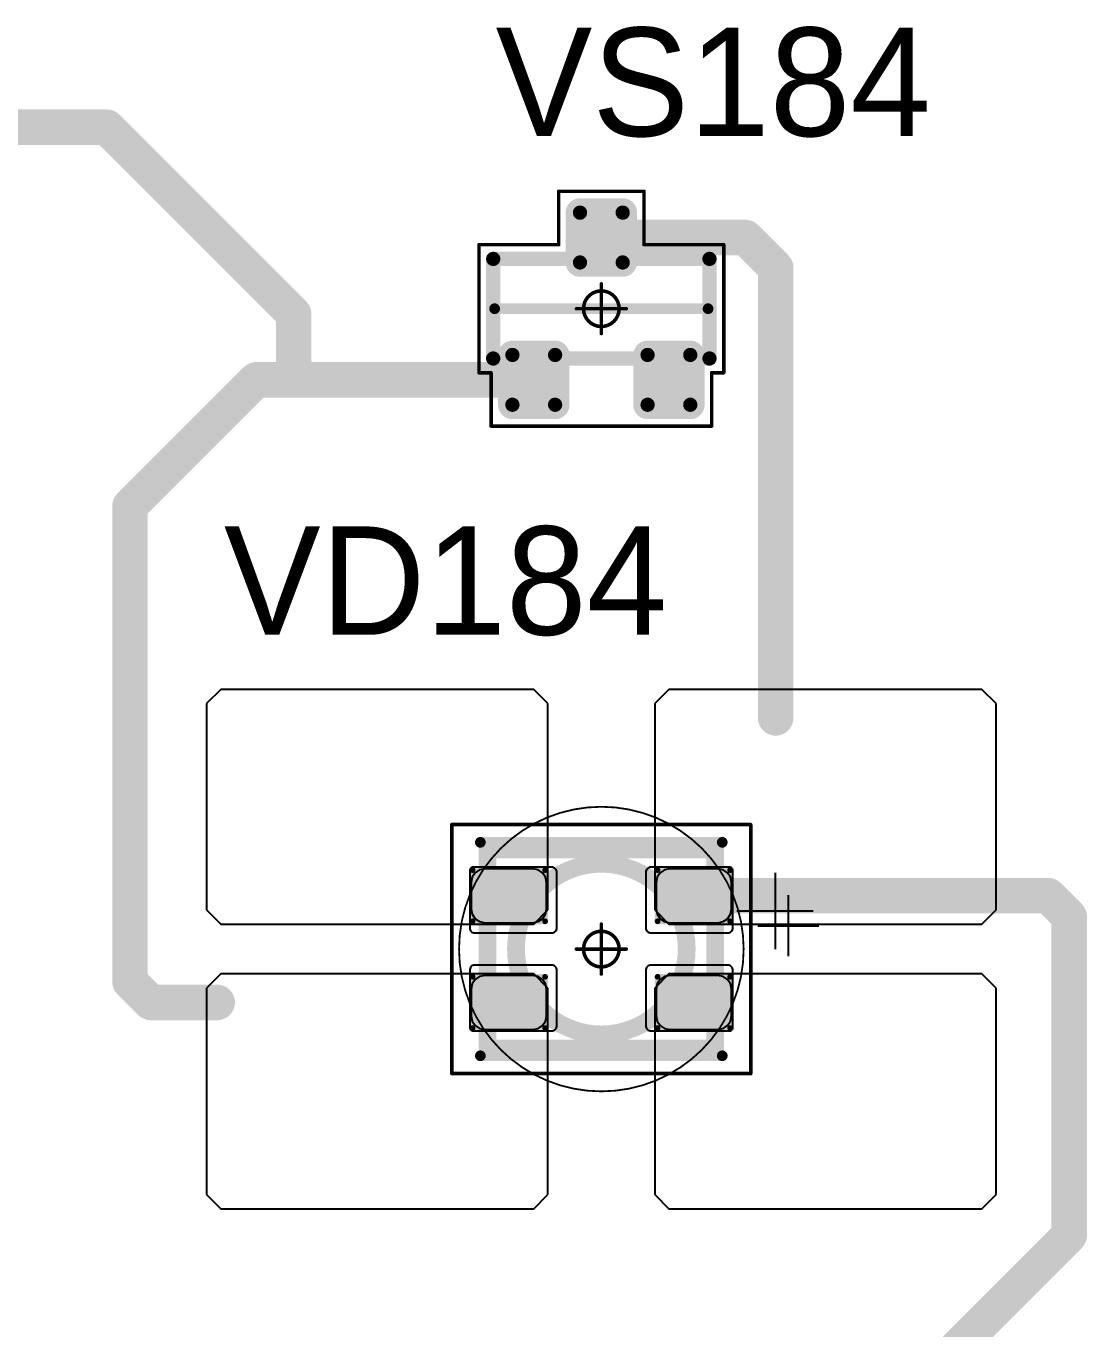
# Model space of a CAD drawing. Header units: millimetres. Extents: x 0 to 400, y 0 to 511.
# Drawn here: x 351.91 to 366.82, y 336.16 to 354.47 of the extents above; entities that cross this region are included whole.
import ezdxf

# ---------------------------------------------------------------- set-up
doc = ezdxf.new("R2010")
doc.units = ezdxf.units.MM
for name, color, linetype in [('Mechanical13', 56, 'Continuous'), ('Mechanical15', 56, 'Continuous'), ('Mechanical2', 216, 'Continuous'), ('TopLayer', 1, 'Continuous'), ('TopOverlay', 2, 'Continuous'), ('TopPaste', 8, 'Continuous'), ('TopSolder', 216, 'Continuous')]:
    doc.layers.add(name, color=color, linetype=linetype)

# ---------------------------------------------------------------- blocks, each defined once
blk = doc.blocks.new('SOT23_413')
at = {"layer": 'Mechanical13', "const_width": 0.2}
for points in [[(-0.7, 1.52), (0.7, 1.52)], [(-0.7, 1.52), (-0.7, -1.52)], [(0.7, 1.52), (0.7, -1.52)], [(-0.7, -1.52), (0.7, -1.52)]]:
    blk.add_lwpolyline(points, dxfattribs=at)
at = {"layer": 'Mechanical13', "const_width": 0.1}
for points in [[(-0.75, 1.52, 1), (-0.65, 1.52, 1)], [(-0.75, 1.52, 1), (-0.65, 1.52, 1)], [(0.65, 1.52, 1), (0.75, 1.52, 1)], [(0.65, 1.52, 1), (0.75, 1.52, 1)], [(-0.75, -1.52, 1), (-0.65, -1.52, 1)], [(-0.75, -1.52, 1), (-0.65, -1.52, 1)], [(0.65, -1.52, 1), (0.75, -1.52, 1)], [(0.65, -1.52, 1), (0.75, -1.52, 1)]]:
    blk.add_lwpolyline(points, format="xyb", close=True, dxfattribs=at)
at = {"layer": 'Mechanical15', "const_width": 0.05}
for points in [[(-0.9, 1.72), (-0.9, 1.55)], [(-0.9, 1.72), (0.9, 1.72)], [(0.9, 1.72), (0.9, 0.6)], [(-1.65, 1.55), (-1.65, -1.55)], [(-1.65, 1.55), (-0.9, 1.55)], [(0.9, 0.6), (1.65, 0.6)], [(1.65, 0.6), (1.65, -0.6)], [(0, 0.35), (0, -0.35)], [(-0.35, 0), (0.35, 0)], [(0.9, -0.6), (1.65, -0.6)], [(0.9, -0.6), (0.9, -1.72)], [(-1.65, -1.55), (-0.9, -1.55)], [(-0.9, -1.55), (-0.9, -1.72)], [(-0.9, -1.72), (0.9, -1.72)]]:
    blk.add_lwpolyline(points, dxfattribs=at)
at = {"layer": 'Mechanical15'}
for points, const_width in [([(-0.913, 1.72, 1), (-0.888, 1.72, 1)], 0.025), ([(-0.913, 1.72, 1), (-0.888, 1.72, 1)], 0.025), ([(0.888, 1.72, 1), (0.913, 1.72, 1)], 0.025), ([(0.888, 1.72, 1), (0.913, 1.72, 1)], 0.025), ([(-1.662, 1.55, 1), (-1.637, 1.55, 1)], 0.025), ([(-1.662, 1.55, 1), (-1.637, 1.55, 1)], 0.025), ([(-0.913, 1.55, 1), (-0.888, 1.55, 1)], 0.025), ([(-0.913, 1.55, 1), (-0.888, 1.55, 1)], 0.025), ([(0.888, 0.6, 1), (0.913, 0.6, 1)], 0.025), ([(0.888, 0.6, 1), (0.913, 0.6, 1)], 0.025), ([(1.637, 0.6, 1), (1.662, 0.6, 1)], 0.025), ([(1.637, 0.6, 1), (1.662, 0.6, 1)], 0.025), ([(-0.012, 0.35, 1), (0.012, 0.35, 1)], 0.025), ([(0.25, 0, 1), (-0.25, 0, 1)], 0.05), ([(-0.362, 0, 1), (-0.337, 0, 1)], 0.025), ([(-0.262, 0, 1), (-0.238, 0, 1)], 0.025), ([(0.238, 0, 1), (0.262, 0, 1)], 0.025), ([(0.337, 0, 1), (0.362, 0, 1)], 0.025), ([(-0.012, -0.35, 1), (0.012, -0.35, 1)], 0.025), ([(0.888, -0.6, 1), (0.913, -0.6, 1)], 0.025), ([(0.888, -0.6, 1), (0.913, -0.6, 1)], 0.025), ([(1.637, -0.6, 1), (1.662, -0.6, 1)], 0.025), ([(1.637, -0.6, 1), (1.662, -0.6, 1)], 0.025), ([(-1.662, -1.55, 1), (-1.637, -1.55, 1)], 0.025), ([(-1.662, -1.55, 1), (-1.637, -1.55, 1)], 0.025), ([(-0.913, -1.55, 1), (-0.888, -1.55, 1)], 0.025), ([(-0.913, -1.55, 1), (-0.888, -1.55, 1)], 0.025), ([(-0.913, -1.72, 1), (-0.888, -1.72, 1)], 0.025), ([(-0.913, -1.72, 1), (-0.888, -1.72, 1)], 0.025), ([(0.888, -1.72, 1), (0.913, -1.72, 1)], 0.025), ([(0.888, -1.72, 1), (0.913, -1.72, 1)], 0.025)]:
    blk.add_lwpolyline(points, format="xyb", close=True, dxfattribs=dict(at, const_width=const_width))
at = {"layer": 'TopLayer', "const_width": 0.1}
for points in [[(-1.4, 1.25, 1), (-1.3, 1.25, 1)], [(-0.7, 1.25, 1), (-0.6, 1.25, 1)], [(-1.4, 0.65, 1), (-1.3, 0.65, 1)], [(-0.7, 0.65, 1), (-0.6, 0.65, 1)], [(0.6, 0.3, 1), (0.7, 0.3, 1)], [(1.3, 0.3, 1), (1.4, 0.3, 1)], [(0.6, -0.3, 1), (0.7, -0.3, 1)], [(1.3, -0.3, 1), (1.4, -0.3, 1)], [(-1.4, -0.65, 1), (-1.3, -0.65, 1)], [(-0.7, -0.65, 1), (-0.6, -0.65, 1)], [(-1.4, -1.25, 1), (-1.3, -1.25, 1)], [(-0.7, -1.25, 1), (-0.6, -1.25, 1)]]:
    blk.add_lwpolyline(points, format="xyb", close=True, dxfattribs=at)
at = {"layer": 'TopLayer'}
for points in [[(-1.35, 1.35), (-1.35, 0.55), (-0.65, 1.35), (-0.65, 0.55)], [(-1.45, 1.25), (-1.45, 0.65), (-0.55, 1.25), (-0.55, 0.65)], [(0.65, 0.4), (0.65, -0.4), (1.35, 0.4), (1.35, -0.4)], [(0.55, 0.3), (0.55, -0.3), (1.45, 0.3), (1.45, -0.3)], [(-1.45, -0.65), (-1.45, -1.25), (-0.55, -0.65), (-0.55, -1.25)], [(-1.35, -0.55), (-1.35, -1.35), (-0.65, -0.55), (-0.65, -1.35)]]:
    blk.add_solid(points, dxfattribs=at)
at = {"layer": 'TopOverlay', "const_width": 0.15}
blk.add_lwpolyline([(0, 1.5), (0, -1.5)], dxfattribs=at)
at = {"layer": 'TopOverlay', "const_width": 0.075}
for points in [[(-0.038, 1.5, 1), (0.038, 1.5, 1)], [(-0.038, -1.5, 1), (0.038, -1.5, 1)]]:
    blk.add_lwpolyline(points, format="xyb", close=True, dxfattribs=at)
at = {"layer": 'TopPaste', "const_width": 0.075}
for points in [[(-1.387, 1.25, 1), (-1.313, 1.25, 1)], [(-0.687, 1.25, 1), (-0.613, 1.25, 1)], [(-1.387, 0.65, 1), (-1.313, 0.65, 1)], [(-0.687, 0.65, 1), (-0.613, 0.65, 1)], [(0.613, 0.3, 1), (0.687, 0.3, 1)], [(1.313, 0.3, 1), (1.387, 0.3, 1)], [(0.613, -0.3, 1), (0.687, -0.3, 1)], [(1.313, -0.3, 1), (1.387, -0.3, 1)], [(-1.387, -0.65, 1), (-1.313, -0.65, 1)], [(-0.687, -0.65, 1), (-0.613, -0.65, 1)], [(-1.387, -1.25, 1), (-1.313, -1.25, 1)], [(-0.687, -1.25, 1), (-0.613, -1.25, 1)]]:
    blk.add_lwpolyline(points, format="xyb", close=True, dxfattribs=at)
at = {"layer": 'TopPaste'}
for points in [[(-1.35, 1.325), (-1.35, 0.575), (-0.65, 1.325), (-0.65, 0.575)], [(-1.425, 1.25), (-1.425, 0.65), (-0.575, 1.25), (-0.575, 0.65)], [(0.65, 0.375), (0.65, -0.375), (1.35, 0.375), (1.35, -0.375)], [(0.575, 0.3), (0.575, -0.3), (1.425, 0.3), (1.425, -0.3)], [(-1.425, -0.65), (-1.425, -1.25), (-0.575, -0.65), (-0.575, -1.25)], [(-1.35, -0.575), (-1.35, -1.325), (-0.65, -0.575), (-0.65, -1.325)]]:
    blk.add_solid(points, dxfattribs=at)
at = {"layer": 'TopSolder', "const_width": 0.202}
for points in [[(-1.451, 1.25, 1), (-1.249, 1.25, 1)], [(-0.751, 1.25, 1), (-0.549, 1.25, 1)], [(-1.451, 0.65, 1), (-1.249, 0.65, 1)], [(-0.751, 0.65, 1), (-0.549, 0.65, 1)], [(0.549, 0.3, 1), (0.751, 0.3, 1)], [(1.249, 0.3, 1), (1.451, 0.3, 1)], [(0.549, -0.3, 1), (0.751, -0.3, 1)], [(1.249, -0.3, 1), (1.451, -0.3, 1)], [(-1.451, -0.65, 1), (-1.249, -0.65, 1)], [(-0.751, -0.65, 1), (-0.549, -0.65, 1)], [(-1.451, -1.25, 1), (-1.249, -1.25, 1)], [(-0.751, -1.25, 1), (-0.549, -1.25, 1)]]:
    blk.add_lwpolyline(points, format="xyb", close=True, dxfattribs=at)
at = {"layer": 'TopSolder'}
for points in [[(-1.35, 1.452), (-1.35, 0.448), (-0.65, 1.452), (-0.65, 0.448)], [(-1.552, 1.25), (-1.552, 0.65), (-0.448, 1.25), (-0.448, 0.65)], [(0.65, 0.502), (0.65, -0.502), (1.35, 0.502), (1.35, -0.502)], [(0.448, 0.3), (0.448, -0.3), (1.552, 0.3), (1.552, -0.3)], [(-1.35, -0.448), (-1.35, -1.452), (-0.65, -0.448), (-0.65, -1.452)], [(-1.552, -0.65), (-1.552, -1.25), (-0.448, -0.65), (-0.448, -1.25)]]:
    blk.add_solid(points, dxfattribs=at)
blk = doc.blocks.new('E65F_617')
at = {"layer": 'Mechanical13'}
for p, q in [((2.441, 1.071), (2.441, 0)), ((1.905, 0.536), (2.976, 0.536))]:
    blk.add_line(p, q, dxfattribs=at)
at = {"layer": 'Mechanical13', "const_width": 0.25}
for points in [[(-1.6, -1.4), (-1.6, 1.4)], [(-1.6, 1.4), (1.6, 1.4)], [(1.6, -1.4), (1.6, 1.4)], [(-1.6, -1.4), (1.6, -1.4)]]:
    blk.add_lwpolyline(points, dxfattribs=at)
at = {"layer": 'Mechanical13'}
for points, const_width in [([(-1.663, 1.4, 1), (-1.538, 1.4, 1)], 0.125), ([(-1.663, 1.4, 1), (-1.538, 1.4, 1)], 0.125), ([(1.537, 1.4, 1), (1.662, 1.4, 1)], 0.125), ([(1.537, 1.4, 1), (1.662, 1.4, 1)], 0.125), ([(1.2, 0, 1), (-1.2, 0, 1)], 0.25), ([(-1.263, 0, 1), (-1.138, 0, 1)], 0.125), ([(1.137, 0, 1), (1.262, 0, 1)], 0.125), ([(-1.663, -1.4, 1), (-1.538, -1.4, 1)], 0.125), ([(-1.663, -1.4, 1), (-1.538, -1.4, 1)], 0.125), ([(1.537, -1.4, 1), (1.662, -1.4, 1)], 0.125), ([(1.537, -1.4, 1), (1.662, -1.4, 1)], 0.125)]:
    blk.add_lwpolyline(points, format="xyb", close=True, dxfattribs=dict(at, const_width=const_width))
at = {"layer": 'Mechanical15', "const_width": 0.05}
for points in [[(-2.1, 1.75), (2.1, 1.75)], [(-2.1, -1.75), (-2.1, 1.75)], [(2.1, -1.75), (2.1, 1.75)], [(0, 0.35), (0, -0.35)], [(0, 0.35), (0, -0.35)], [(-0.35, 0), (0.35, 0)], [(-0.35, 0), (0.35, 0)], [(-2.1, -1.75), (2.1, -1.75)]]:
    blk.add_lwpolyline(points, dxfattribs=at)
at = {"layer": 'Mechanical15'}
for points, const_width in [([(-2.113, 1.75, 1), (-2.088, 1.75, 1)], 0.025), ([(-2.113, 1.75, 1), (-2.088, 1.75, 1)], 0.025), ([(2.087, 1.75, 1), (2.112, 1.75, 1)], 0.025), ([(2.087, 1.75, 1), (2.112, 1.75, 1)], 0.025), ([(-0.013, 0.35, 1), (0.012, 0.35, 1)], 0.025), ([(-0.013, 0.35, 1), (0.012, 0.35, 1)], 0.025), ([(0.25, 0, 1), (-0.25, 0, 1)], 0.05), ([(0.25, 0, 1), (-0.25, 0, 1)], 0.05), ([(-0.363, 0, 1), (-0.338, 0, 1)], 0.025), ([(-0.363, 0, 1), (-0.338, 0, 1)], 0.025), ([(-0.263, 0, 1), (-0.238, 0, 1)], 0.025), ([(-0.263, 0, 1), (-0.238, 0, 1)], 0.025), ([(0.237, 0, 1), (0.262, 0, 1)], 0.025), ([(0.237, 0, 1), (0.262, 0, 1)], 0.025), ([(0.337, 0, 1), (0.362, 0, 1)], 0.025), ([(0.337, 0, 1), (0.362, 0, 1)], 0.025), ([(-0.013, -0.35, 1), (0.012, -0.35, 1)], 0.025), ([(-0.013, -0.35, 1), (0.012, -0.35, 1)], 0.025), ([(-2.113, -1.75, 1), (-2.088, -1.75, 1)], 0.025), ([(-2.113, -1.75, 1), (-2.088, -1.75, 1)], 0.025), ([(2.087, -1.75, 1), (2.112, -1.75, 1)], 0.025), ([(2.087, -1.75, 1), (2.112, -1.75, 1)], 0.025)]:
    blk.add_lwpolyline(points, format="xyb", close=True, dxfattribs=dict(at, const_width=const_width))
at = {"layer": 'TopLayer'}
for p, q in [((-5.35, 3.65), (-5.55, 3.45)), ((-0.95, 3.65), (-5.35, 3.65)), ((-5.35, 3.65), (-5.35, 3.65)), ((-0.75, 3.45), (-0.95, 3.65)), ((0.95, 3.65), (0.75, 3.45)), ((5.35, 3.65), (0.95, 3.65)), ((0.95, 3.65), (0.95, 3.65)), ((5.55, 3.45), (5.35, 3.65)), ((-5.55, 3.45), (-5.55, 3.45)), ((-5.55, 3.45), (-5.55, 0.55)), ((-0.75, 0.55), (-0.75, 3.45)), ((0.75, 3.45), (0.75, 3.45)), ((0.75, 3.45), (0.75, 0.55)), ((5.55, 0.55), (5.55, 3.45)), ((-5.55, 0.55), (-5.35, 0.35)), ((-0.95, 0.35), (-0.75, 0.55)), ((0.75, 0.55), (0.95, 0.35)), ((5.35, 0.35), (5.55, 0.55)), ((-5.35, 0.35), (-0.95, 0.35)), ((0.95, 0.35), (5.35, 0.35)), ((-5.35, -0.35), (-5.55, -0.55)), ((-0.95, -0.35), (-5.35, -0.35)), ((-5.35, -0.35), (-5.35, -0.35)), ((-0.75, -0.55), (-0.95, -0.35)), ((0.95, -0.35), (0.75, -0.55)), ((5.35, -0.35), (0.95, -0.35)), ((0.95, -0.35), (0.95, -0.35)), ((5.55, -0.55), (5.35, -0.35)), ((-5.55, -0.55), (-5.55, -0.55)), ((-5.55, -0.55), (-5.55, -3.45)), ((-0.75, -3.45), (-0.75, -0.55)), ((0.75, -0.55), (0.75, -0.55)), ((0.75, -0.55), (0.75, -3.45)), ((5.55, -3.45), (5.55, -0.55)), ((-5.55, -3.45), (-5.35, -3.65)), ((-0.95, -3.65), (-0.75, -3.45)), ((0.75, -3.45), (0.95, -3.65)), ((5.35, -3.65), (5.55, -3.45)), ((-5.35, -3.65), (-0.95, -3.65)), ((0.95, -3.65), (5.35, -3.65))]:
    blk.add_line(p, q, dxfattribs=at)
at = {"layer": 'TopLayer', "const_width": 0.04}
for points in [[(-1.83, 1.11, 1), (-1.79, 1.11, 1)], [(-0.81, 1.11, 1), (-0.77, 1.11, 1)], [(0.77, 1.11, 1), (0.81, 1.11, 1)], [(1.79, 1.11, 1), (1.83, 1.11, 1)], [(-1.83, 0.39, 1), (-1.79, 0.39, 1)], [(-0.81, 0.39, 1), (-0.77, 0.39, 1)], [(0.77, 0.39, 1), (0.81, 0.39, 1)], [(1.79, 0.39, 1), (1.83, 0.39, 1)], [(-1.83, -0.39, 1), (-1.79, -0.39, 1)], [(-0.81, -0.39, 1), (-0.77, -0.39, 1)], [(0.77, -0.39, 1), (0.81, -0.39, 1)], [(1.79, -0.39, 1), (1.83, -0.39, 1)], [(-1.83, -1.11, 1), (-1.79, -1.11, 1)], [(-0.81, -1.11, 1), (-0.77, -1.11, 1)], [(0.77, -1.11, 1), (0.81, -1.11, 1)], [(1.79, -1.11, 1), (1.83, -1.11, 1)]]:
    blk.add_lwpolyline(points, format="xyb", close=True, dxfattribs=at)
at = {"layer": 'TopLayer'}
for points in [[(-1.85, 1.11), (-1.85, 0.39), (-0.75, 1.11), (-0.75, 0.39)], [(-1.81, 1.15), (-1.81, 0.35), (-0.79, 1.15), (-0.79, 0.35)], [(0.75, 1.11), (0.75, 0.39), (1.85, 1.11), (1.85, 0.39)], [(0.79, 1.15), (0.79, 0.35), (1.81, 1.15), (1.81, 0.35)], [(-1.81, -0.35), (-1.81, -1.15), (-0.79, -0.35), (-0.79, -1.15)], [(0.79, -0.35), (0.79, -1.15), (1.81, -0.35), (1.81, -1.15)], [(-1.85, -0.39), (-1.85, -1.11), (-0.75, -0.39), (-0.75, -1.11)], [(0.75, -0.39), (0.75, -1.11), (1.85, -0.39), (1.85, -1.11)]]:
    blk.add_solid(points, dxfattribs=at)
at = {"layer": 'TopOverlay'}
for p, q in [((2.628, 0.757), (2.628, -0.1)), ((2.2, 0.328), (3.057, 0.328))]:
    blk.add_line(p, q, dxfattribs=at)
at = {"layer": 'TopOverlay', "const_width": 0.15}
for points in [[(-1.7, 1.5), (1.7, 1.5)], [(-1.7, -1.5), (1.7, -1.5)]]:
    blk.add_lwpolyline(points, dxfattribs=at)
at = {"layer": 'TopOverlay', "const_width": 0.075}
for points in [[(-1.738, 1.5, 1), (-1.663, 1.5, 1)], [(1.662, 1.5, 1), (1.737, 1.5, 1)], [(-1.738, -1.5, 1), (-1.663, -1.5, 1)], [(1.662, -1.5, 1), (1.737, -1.5, 1)]]:
    blk.add_lwpolyline(points, format="xyb", close=True, dxfattribs=at)
at = {"layer": 'TopPaste'}
for p, q in [((-1.711, 1.114), (-1.773, 1.073)), ((-1.638, 1.129), (-1.711, 1.114)), ((-0.963, 1.129), (-1.638, 1.129)), ((-0.889, 1.114), (-0.963, 1.129)), ((-0.827, 1.073), (-0.889, 1.114)), ((0.889, 1.114), (0.827, 1.073)), ((0.962, 1.129), (0.889, 1.114)), ((1.637, 1.129), (0.962, 1.129)), ((1.711, 1.114), (1.637, 1.129)), ((1.773, 1.073), (1.711, 1.114)), ((-1.814, 1.011), (-1.829, 0.938)), ((-1.829, 0.938), (-1.829, 0.562)), ((-1.773, 1.073), (-1.814, 1.011)), ((-0.786, 1.011), (-0.827, 1.073)), ((-0.771, 0.938), (-0.786, 1.011)), ((-0.771, 0.562), (-0.771, 0.938)), ((0.786, 1.011), (0.771, 0.938)), ((0.771, 0.938), (0.771, 0.562)), ((0.827, 1.073), (0.786, 1.011)), ((1.814, 1.011), (1.773, 1.073)), ((1.829, 0.938), (1.814, 1.011)), ((1.829, 0.562), (1.829, 0.938)), ((-1.829, 0.562), (-1.814, 0.489)), ((-0.786, 0.489), (-0.771, 0.562)), ((0.771, 0.562), (0.786, 0.489)), ((1.814, 0.489), (1.829, 0.562)), ((-1.814, 0.489), (-1.773, 0.427)), ((-1.773, 0.427), (-1.711, 0.386)), ((-1.711, 0.386), (-1.638, 0.371)), ((-1.638, 0.371), (-0.963, 0.371)), ((-0.963, 0.371), (-0.889, 0.386)), ((-0.889, 0.386), (-0.827, 0.427)), ((-0.827, 0.427), (-0.786, 0.489)), ((0.786, 0.489), (0.827, 0.427)), ((0.827, 0.427), (0.889, 0.386)), ((0.889, 0.386), (0.962, 0.371)), ((0.962, 0.371), (1.637, 0.371)), ((1.637, 0.371), (1.711, 0.386)), ((1.711, 0.386), (1.773, 0.427)), ((1.773, 0.427), (1.814, 0.489)), ((-1.814, -0.489), (-1.829, -0.563)), ((-1.773, -0.427), (-1.814, -0.489)), ((-1.711, -0.386), (-1.773, -0.427)), ((-1.638, -0.371), (-1.711, -0.386)), ((-0.963, -0.371), (-1.638, -0.371)), ((-0.889, -0.386), (-0.963, -0.371)), ((-0.827, -0.427), (-0.889, -0.386)), ((-0.786, -0.489), (-0.827, -0.427)), ((-0.771, -0.563), (-0.786, -0.489)), ((0.786, -0.489), (0.771, -0.563)), ((0.827, -0.427), (0.786, -0.489)), ((0.889, -0.386), (0.827, -0.427)), ((0.962, -0.371), (0.889, -0.386)), ((1.637, -0.371), (0.962, -0.371)), ((1.711, -0.386), (1.637, -0.371)), ((1.773, -0.427), (1.711, -0.386)), ((1.814, -0.489), (1.773, -0.427)), ((1.829, -0.563), (1.814, -0.489)), ((-1.829, -0.563), (-1.829, -0.938)), ((-0.771, -0.938), (-0.771, -0.563)), ((0.771, -0.563), (0.771, -0.938)), ((1.829, -0.938), (1.829, -0.563)), ((-1.829, -0.938), (-1.814, -1.011)), ((-1.814, -1.011), (-1.773, -1.073)), ((-1.773, -1.073), (-1.711, -1.114)), ((-0.889, -1.114), (-0.827, -1.073)), ((-0.827, -1.073), (-0.786, -1.011)), ((-0.786, -1.011), (-0.771, -0.938)), ((0.771, -0.938), (0.786, -1.011)), ((0.786, -1.011), (0.827, -1.073)), ((0.827, -1.073), (0.889, -1.114)), ((1.711, -1.114), (1.773, -1.073)), ((1.773, -1.073), (1.814, -1.011)), ((1.814, -1.011), (1.829, -0.938)), ((-1.711, -1.114), (-1.638, -1.129)), ((-1.638, -1.129), (-0.963, -1.129)), ((-0.963, -1.129), (-0.889, -1.114)), ((0.889, -1.114), (0.962, -1.129)), ((0.962, -1.129), (1.637, -1.129)), ((1.637, -1.129), (1.711, -1.114))]:
    blk.add_line(p, q, dxfattribs=at)
at = {"layer": 'TopSolder'}
for p, q in [((-1.842, 1.129), (-1.85, 1.111)), ((-1.85, 1.111), (-1.85, 1.101)), ((-1.85, 1.101), (-1.85, 1.101)), ((-1.85, 1.101), (-1.85, 0.301)), ((-1.828, 1.143), (-1.842, 1.129)), ((-1.81, 1.151), (-1.828, 1.143)), ((-1.8, 1.151), (-1.81, 1.151)), ((-0.7, 1.151), (-1.8, 1.151)), ((-0.685, 1.151), (-0.7, 1.151)), ((-0.7, 1.151), (-0.7, 1.151)), ((-0.658, 1.139), (-0.685, 1.151)), ((-0.636, 1.118), (-0.658, 1.139)), ((-0.625, 1.09), (-0.636, 1.118)), ((0.636, 1.118), (0.625, 1.09)), ((0.657, 1.139), (0.636, 1.118)), ((0.685, 1.151), (0.657, 1.139)), ((0.7, 1.151), (0.685, 1.151)), ((1.8, 1.151), (0.7, 1.151)), ((1.81, 1.151), (1.8, 1.151)), ((1.8, 1.151), (1.8, 1.151)), ((1.828, 1.143), (1.81, 1.151)), ((1.842, 1.129), (1.828, 1.143)), ((1.85, 1.111), (1.842, 1.129)), ((1.85, 1.101), (1.85, 1.111)), ((1.85, 0.301), (1.85, 1.101)), ((-0.625, 1.076), (-0.625, 1.09)), ((-0.625, 0.301), (-0.625, 1.076)), ((0.625, 1.09), (0.625, 1.076)), ((0.625, 1.076), (0.625, 1.076)), ((0.625, 1.076), (0.625, 0.301)), ((-1.85, 0.301), (-1.85, 0.286)), ((-1.85, 0.286), (-1.839, 0.258)), ((-1.839, 0.258), (-1.818, 0.237)), ((-1.818, 0.237), (-1.79, 0.226)), ((-1.79, 0.226), (-1.775, 0.226)), ((-1.775, 0.226), (-1.775, 0.226)), ((-1.775, 0.226), (-0.7, 0.226)), ((-0.7, 0.226), (-0.685, 0.226)), ((-0.685, 0.226), (-0.658, 0.237)), ((-0.658, 0.237), (-0.636, 0.258)), ((-0.636, 0.258), (-0.625, 0.286)), ((-0.625, 0.286), (-0.625, 0.301)), ((-0.625, 0.301), (-0.625, 0.301)), ((0.625, 0.301), (0.625, 0.286)), ((0.625, 0.286), (0.636, 0.258)), ((0.636, 0.258), (0.657, 0.237)), ((0.657, 0.237), (0.685, 0.226)), ((0.685, 0.226), (0.7, 0.226)), ((0.7, 0.226), (0.7, 0.226)), ((0.7, 0.226), (1.775, 0.226)), ((1.775, 0.226), (1.79, 0.226)), ((1.79, 0.226), (1.817, 0.237)), ((1.817, 0.237), (1.839, 0.258)), ((1.839, 0.258), (1.85, 0.286)), ((1.85, 0.286), (1.85, 0.301)), ((1.85, 0.301), (1.85, 0.301)), ((-1.839, -0.257), (-1.85, -0.285)), ((-1.85, -0.285), (-1.85, -0.299)), ((-1.85, -0.299), (-1.85, -0.299)), ((-1.85, -0.299), (-1.85, -1.099)), ((-1.818, -0.236), (-1.839, -0.257)), ((-1.79, -0.224), (-1.818, -0.236)), ((-1.775, -0.224), (-1.79, -0.224)), ((-0.7, -0.224), (-1.775, -0.224)), ((-0.685, -0.224), (-0.7, -0.224)), ((-0.7, -0.224), (-0.7, -0.224)), ((-0.658, -0.236), (-0.685, -0.224)), ((-0.636, -0.257), (-0.658, -0.236)), ((-0.625, -0.285), (-0.636, -0.257)), ((-0.625, -0.299), (-0.625, -0.285)), ((-0.625, -1.074), (-0.625, -0.299)), ((0.636, -0.257), (0.625, -0.285)), ((0.625, -0.285), (0.625, -0.299)), ((0.625, -0.299), (0.625, -0.299)), ((0.625, -0.299), (0.625, -1.074)), ((0.657, -0.236), (0.636, -0.257)), ((0.685, -0.224), (0.657, -0.236)), ((0.7, -0.224), (0.685, -0.224)), ((1.775, -0.224), (0.7, -0.224)), ((1.79, -0.224), (1.775, -0.224)), ((1.775, -0.224), (1.775, -0.224)), ((1.817, -0.236), (1.79, -0.224)), ((1.839, -0.257), (1.817, -0.236)), ((1.85, -0.285), (1.839, -0.257)), ((1.85, -0.299), (1.85, -0.285)), ((1.85, -1.099), (1.85, -0.299)), ((-0.636, -1.117), (-0.625, -1.089)), ((-0.625, -1.089), (-0.625, -1.074)), ((-0.625, -1.074), (-0.625, -1.074)), ((0.625, -1.074), (0.625, -1.089)), ((0.625, -1.089), (0.636, -1.117)), ((-1.85, -1.099), (-1.85, -1.109)), ((-1.85, -1.109), (-1.842, -1.128)), ((-1.842, -1.128), (-1.828, -1.142)), ((-1.828, -1.142), (-1.81, -1.149)), ((-1.81, -1.149), (-1.8, -1.149)), ((-1.8, -1.149), (-0.7, -1.149)), ((-1.8, -1.149), (-1.8, -1.149)), ((-0.7, -1.149), (-0.685, -1.149)), ((-0.685, -1.149), (-0.658, -1.138)), ((-0.658, -1.138), (-0.636, -1.117)), ((0.636, -1.117), (0.657, -1.138)), ((0.657, -1.138), (0.685, -1.149)), ((0.685, -1.149), (0.7, -1.149)), ((0.7, -1.149), (1.8, -1.149)), ((0.7, -1.149), (0.7, -1.149)), ((1.8, -1.149), (1.81, -1.149)), ((1.81, -1.149), (1.828, -1.142)), ((1.828, -1.142), (1.842, -1.128)), ((1.842, -1.128), (1.85, -1.109)), ((1.85, -1.109), (1.85, -1.099)), ((1.85, -1.099), (1.85, -1.099))]:
    blk.add_line(p, q, dxfattribs=at)

msp = doc.modelspace()

# ---------------------------------------------------------------- linework, layer by layer
at = {"layer": 'Mechanical2'}
for points, const_width in [([(362, 341.5, 1), (358, 341.5, 1)], 0.0254), ([(360, 343.5, 1), (360, 343.5, 1)], 0.0005), ([(357.994, 341.5, 1), (358.006, 341.5, 1)], 0.0127), ([(361.994, 341.5, 1), (362.006, 341.5, 1)], 0.0127), ([(358, 341.5, 1), (358, 341.5, 1)], 0.0005), ([(362, 341.5, 1), (362, 341.5, 1)], 0.0005), ([(360, 339.5, 1), (360, 339.5, 1)], 0.0005)]:
    msp.add_lwpolyline(points, format="xyb", close=True, dxfattribs=dict(at, const_width=const_width))
at = {"layer": 'Mechanical2', "const_width": 0.001}
for points in [[(360, 339.5), (360, 343.5)], [(358, 341.5), (362, 341.5)]]:
    msp.add_lwpolyline(points, dxfattribs=at)
at = {"layer": 'TopLayer', "const_width": 0.5}
for points in [[(337.275, 353.05), (353.05, 353.05)], [(353.05, 353.05), (355.675, 350.425)], [(360, 351.5), (362.025, 351.5)], [(362.025, 351.5), (362.45, 351.075)], [(362.45, 344.75), (362.45, 351.075)], [(355.675, 349.5), (355.675, 350.425)], [(353.375, 347.725), (355.15, 349.5)], [(355.15, 349.5), (355.675, 349.5)], [(355.675, 349.5), (359.05, 349.5)], [(353.375, 341.043), (353.375, 347.725)], [(361.3, 342.25), (366.282, 342.25)], [(366.282, 342.25), (366.575, 341.957)], [(366.575, 337.475), (366.575, 341.957)], [(353.375, 341.043), (353.668, 340.75)], [(353.668, 340.75), (354.6, 340.75)], [(364.225, 335.125), (366.575, 337.475)]]:
    msp.add_lwpolyline(points, dxfattribs=at)
at = {"layer": 'TopLayer', "const_width": 0.25}
for points in [[(352.925, 353.05, 1), (353.175, 353.05, 1)], [(352.925, 353.05, 1), (353.175, 353.05, 1)], [(359.875, 351.5, 1), (360.125, 351.5, 1)], [(361.9, 351.5, 1), (362.15, 351.5, 1)], [(361.9, 351.5, 1), (362.15, 351.5, 1)], [(362.325, 351.075, 1), (362.575, 351.075, 1)], [(362.325, 351.075, 1), (362.575, 351.075, 1)], [(355.55, 350.425, 1), (355.8, 350.425, 1)], [(355.55, 350.425, 1), (355.8, 350.425, 1)], [(355.025, 349.5, 1), (355.275, 349.5, 1)], [(355.025, 349.5, 1), (355.275, 349.5, 1)], [(355.55, 349.5, 1), (355.8, 349.5, 1)], [(355.55, 349.5, 1), (355.8, 349.5, 1)], [(355.55, 349.5, 1), (355.8, 349.5, 1)], [(358.925, 349.5, 1), (359.175, 349.5, 1)], [(353.25, 347.725, 1), (353.5, 347.725, 1)], [(353.25, 347.725, 1), (353.5, 347.725, 1)], [(362.325, 344.75, 1), (362.575, 344.75, 1)], [(361.175, 342.25, 1), (361.425, 342.25, 1)], [(366.157, 342.25, 1), (366.407, 342.25, 1)], [(366.157, 342.25, 1), (366.407, 342.25, 1)], [(366.45, 341.957, 1), (366.7, 341.957, 1)], [(366.45, 341.957, 1), (366.7, 341.957, 1)], [(353.25, 341.043, 1), (353.5, 341.043, 1)], [(353.25, 341.043, 1), (353.5, 341.043, 1)], [(353.543, 340.75, 1), (353.793, 340.75, 1)], [(353.543, 340.75, 1), (353.793, 340.75, 1)], [(354.475, 340.75, 1), (354.725, 340.75, 1)], [(366.45, 337.475, 1), (366.7, 337.475, 1)], [(366.45, 337.475, 1), (366.7, 337.475, 1)]]:
    msp.add_lwpolyline(points, format="xyb", close=True, dxfattribs=at)

# ---------------------------------------------------------------- block references
for name, p, rotation in [('SOT23_413', (360, 350.5), 90), ('E65F_617', (360, 341.5), 360)]:
    msp.add_blockref(name, p, dxfattribs=dict(rotation=rotation))

# ---------------------------------------------------------------- texts
at = {"layer": 'TopOverlay'}
for s, p in [('VS184', (358.514, 352.926)), ('VD184', (354.695, 345.917))]:
    msp.add_text(s, height=1.524, dxfattribs=at).set_placement(p)

doc.saveas('drawing.dxf')
